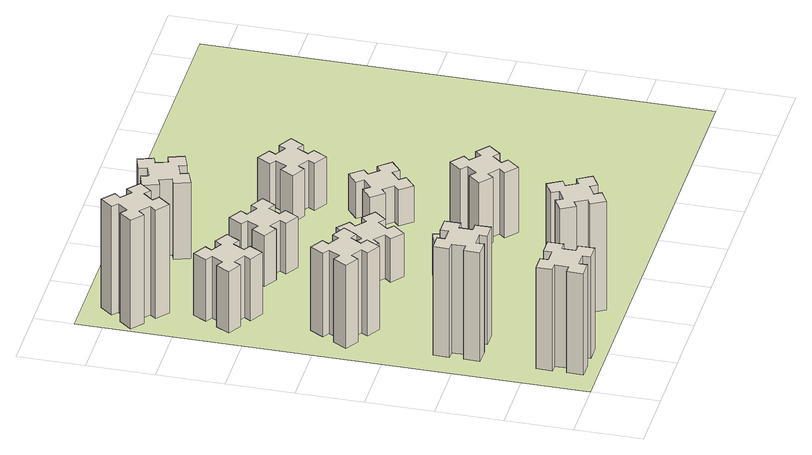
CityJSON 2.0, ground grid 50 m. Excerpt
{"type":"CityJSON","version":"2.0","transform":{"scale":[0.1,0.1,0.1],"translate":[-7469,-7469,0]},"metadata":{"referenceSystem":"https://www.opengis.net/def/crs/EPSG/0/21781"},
"CityObjects":{
"building1":{"type":"Building","attributes":{"class":"1000","function":"1000","usage":"1000","yearOfConstruction":2016,"roofType":"1000","measuredHeight":84,"storeysAboveGround":30,"storeysBelowGround":0},"geometry":[{"type":"Solid","lod":"1","boundaries":[[[[0,1,2,3,4,5,6,7,8,9,10,11,12,13,14,15,16,17,18,19]],[[17,16,20,21]],[[16,15,22,20]],[[15,14,23,22]],[[14,13,24,23]],[[13,12,25,24]],[[12,11,26,25]],[[11,10,27,26]],[[10,9,28,27]],[[9,8,29,28]],[[8,7,30,29]],[[7,6,31,30]],[[6,5,32,31]],[[5,4,33,32]],[[4,3,34,33]],[[3,2,35,34]],[[2,1,36,35]],[[1,0,37,36]],[[0,19,38,37]],[[19,18,39,38]],[[18,17,21,39]],[[24,25,26,27,28,29,30,31,32,33,34,35,36,37,38,39,21,20,22,23]]]]}]},
"building2":{"type":"Building","attributes":{"class":"1000","function":"1000","usage":"1000","yearOfConstruction":2016,"roofType":"1000","measuredHeight":90,"storeysAboveGround":30,"storeysBelowGround":0},"geometry":[{"type":"Solid","lod":"1","boundaries":[[[[40,41,42,43,44,45,46,47,48,49,50,51,52,53,54,55,56,57,58,59]],[[57,56,60,61]],[[56,55,62,60]],[[55,54,63,62]],[[54,53,64,63]],[[53,52,65,64]],[[52,51,66,65]],[[51,50,67,66]],[[50,49,68,67]],[[49,48,69,68]],[[48,47,70,69]],[[47,46,71,70]],[[46,45,72,71]],[[45,44,73,72]],[[44,43,74,73]],[[43,42,75,74]],[[42,41,76,75]],[[41,40,77,76]],[[40,59,78,77]],[[59,58,79,78]],[[58,57,61,79]],[[64,65,66,67,68,69,70,71,72,73,74,75,76,77,78,79,61,60,62,63]]]]}]},
"building3":{"type":"Building","attributes":{"class":"1000","function":"1000","usage":"1000","yearOfConstruction":2016,"roofType":"1000","measuredHeight":69,"storeysAboveGround":30,"storeysBelowGround":0},"geometry":[{"type":"Solid","lod":"1","boundaries":[[[[80,81,82,83,84,85,86,87,88,89,90,91,92,93,94,95,96,97,98,99]],[[97,96,100,101]],[[96,95,102,100]],[[95,94,103,102]],[[94,93,104,103]],[[93,92,105,104]],[[92,91,106,105]],[[91,90,107,106]],[[90,89,108,107]],[[89,88,109,108]],[[88,87,110,109]],[[87,86,111,110]],[[86,85,112,111]],[[85,84,113,112]],[[84,83,114,113]],[[83,82,115,114]],[[82,81,116,115]],[[81,80,117,116]],[[80,99,118,117]],[[99,98,119,118]],[[98,97,101,119]],[[104,105,106,107,108,109,110,111,112,113,114,115,116,117,118,119,101,100,102,103]]]]}]},
"building4":{"type":"Building","attributes":{"class":"1000","function":"1000","usage":"1000","yearOfConstruction":2016,"roofType":"1000","measuredHeight":51,"storeysAboveGround":30,"storeysBelowGround":0},"geometry":[{"type":"Solid","lod":"1","boundaries":[[[[120,121,122,123,124,125,126,127,128,129,130,131,132,133,134,135,136,137,138,139]],[[137,136,140,141]],[[136,135,142,140]],[[135,134,143,142]],[[134,133,144,143]],[[133,132,145,144]],[[132,131,146,145]],[[131,130,147,146]],[[130,129,148,147]],[[129,128,149,148]],[[128,127,150,149]],[[127,126,151,150]],[[126,125,152,151]],[[125,124,153,152]],[[124,123,154,153]],[[123,122,155,154]],[[122,121,156,155]],[[121,120,157,156]],[[120,139,158,157]],[[139,138,159,158]],[[138,137,141,159]],[[144,145,146,147,148,149,150,151,152,153,154,155,156,157,158,159,141,140,142,143]]]]}]},
"building5":{"type":"Building","attributes":{"class":"1000","function":"1000","usage":"1000","yearOfConstruction":2016,"roofType":"1000","measuredHeight":90,"storeysAboveGround":30,"storeysBelowGround":0},"geometry":[{"type":"Solid","lod":"1","boundaries":[[[[160,161,162,163,164,165,166,167,168,169,170,171,172,173,174,175,176,177,178,179]],[[177,176,180,181]],[[176,175,182,180]],[[175,174,183,182]],[[174,173,184,183]],[[173,172,185,184]],[[172,171,186,185]],[[171,170,187,186]],[[170,169,188,187]],[[169,168,189,188]],[[168,167,190,189]],[[167,166,191,190]],[[166,165,192,191]],[[165,164,193,192]],[[164,163,194,193]],[[163,162,195,194]],[[162,161,196,195]],[[161,160,197,196]],[[160,179,198,197]],[[179,178,199,198]],[[178,177,181,199]],[[184,185,186,187,188,189,190,191,192,193,194,195,196,197,198,199,181,180,182,183]]]]}]},
"building6":{"type":"Building","attributes":{"class":"1000","function":"1000","usage":"1000","yearOfConstruction":2016,"roofType":"1000","measuredHeight":90,"storeysAboveGround":30,"storeysBelowGround":0},"geometry":[{"type":"Solid","lod":"1","boundaries":[[[[200,201,202,203,204,205,206,207,208,209,210,211,212,213,214,215,216,217,218,219]],[[217,216,220,221]],[[216,215,222,220]],[[215,214,223,222]],[[214,213,224,223]],[[213,212,225,224]],[[212,211,226,225]],[[211,210,227,226]],[[210,209,228,227]],[[209,208,229,228]],[[208,207,230,229]],[[207,206,231,230]],[[206,205,232,231]],[[205,204,233,232]],[[204,203,234,233]],[[203,202,235,234]],[[202,201,236,235]],[[201,200,237,236]],[[200,219,238,237]],[[219,218,239,238]],[[218,217,221,239]],[[224,225,226,227,228,229,230,231,232,233,234,235,236,237,238,239,221,220,222,223]]]]}]},
"building7":{"type":"Building","attributes":{"class":"1000","function":"1000","usage":"1000","yearOfConstruction":2016,"roofType":"1000","measuredHeight":33,"storeysAboveGround":30,"storeysBelowGround":0},"geometry":[{"type":"Solid","lod":"1","boundaries":[[[[240,241,242,243,244,245,246,247,248,249,250,251,252,253,254,255,256,257,258,259]],[[257,256,260,261]],[[256,255,262,260]],[[255,254,263,262]],[[254,253,264,263]],[[253,252,265,264]],[[252,251,266,265]],[[251,250,267,266]],[[250,249,268,267]],[[249,248,269,268]],[[248,247,270,269]],[[247,246,271,270]],[[246,245,272,271]],[[245,244,273,272]],[[244,243,274,273]],[[243,242,275,274]],[[242,241,276,275]],[[241,240,277,276]],[[240,259,278,277]],[[259,258,279,278]],[[258,257,261,279]],[[264,265,266,267,268,269,270,271,272,273,274,275,276,277,278,279,261,260,262,263]]]]}]},
"building8":{"type":"Building","attributes":{"class":"1000","function":"1000","usage":"1000","yearOfConstruction":2016,"roofType":"1000","measuredHeight":36,"storeysAboveGround":30,"storeysBelowGround":0},"geometry":[{"type":"Solid","lod":"1","boundaries":[[[[280,281,282,283,284,285,286,287,288,289,290,291,292,293,294,295,296,297,298,299]],[[297,296,300,301]],[[296,295,302,300]],[[295,294,303,302]],[[294,293,304,303]],[[293,292,305,304]],[[292,291,306,305]],[[291,290,307,306]],[[290,289,308,307]],[[289,288,309,308]],[[288,287,310,309]],[[287,286,311,310]],[[286,285,312,311]],[[285,284,313,312]],[[284,283,314,313]],[[283,282,315,314]],[[282,281,316,315]],[[281,280,317,316]],[[280,299,318,317]],[[299,298,319,318]],[[298,297,301,319]],[[304,305,306,307,308,309,310,311,312,313,314,315,316,317,318,319,301,300,302,303]]]]}]},
"building9":{"type":"Building","attributes":{"class":"1000","function":"1000","usage":"1000","yearOfConstruction":2016,"roofType":"1000","measuredHeight":42,"storeysAboveGround":30,"storeysBelowGround":0},"geometry":[{"type":"Solid","lod":"1","boundaries":[[[[320,321,322,323,324,325,326,327,328,329,330,331,332,333,334,335,336,337,338,339]],[[337,336,340,341]],[[336,335,342,340]],[[335,334,343,342]],[[334,333,344,343]],[[333,332,345,344]],[[332,331,346,345]],[[331,330,347,346]],[[330,329,348,347]],[[329,328,349,348]],[[328,327,350,349]],[[327,326,351,350]],[[326,325,352,351]],[[325,324,353,352]],[[324,323,354,353]],[[323,322,355,354]],[[322,321,356,355]],[[321,320,357,356]],[[320,339,358,357]],[[339,338,359,358]],[[338,337,341,359]],[[344,345,346,347,348,349,350,351,352,353,354,355,356,357,358,359,341,340,342,343]]]]}]},
"building10":{"type":"Building","attributes":{"class":"1000","function":"1000","usage":"1000","yearOfConstruction":2016,"roofType":"1000","measuredHeight":63,"storeysAboveGround":30,"storeysBelowGround":0},"geometry":[{"type":"Solid","lod":"1","boundaries":[[[[360,361,362,363,364,365,366,367,368,369,370,371,372,373,374,375,376,377,378,379]],[[377,376,380,381]],[[376,375,382,380]],[[375,374,383,382]],[[374,373,384,383]],[[373,372,385,384]],[[372,371,386,385]],[[371,370,387,386]],[[370,369,388,387]],[[369,368,389,388]],[[368,367,390,389]],[[367,366,391,390]],[[366,365,392,391]],[[365,364,393,392]],[[364,363,394,393]],[[363,362,395,394]],[[362,361,396,395]],[[361,360,397,396]],[[360,379,398,397]],[[379,378,399,398]],[[378,377,381,399]],[[384,385,386,387,388,389,390,391,392,393,394,395,396,397,398,399,381,380,382,383]]]]}]},
"building11":{"type":"Building","attributes":{"class":"1000","function":"1000","usage":"1000","yearOfConstruction":2016,"roofType":"1000","measuredHeight":54,"storeysAboveGround":30,"storeysBelowGround":0},"geometry":[{"type":"Solid","lod":"1","boundaries":[[[[400,401,402,403,404,405,406,407,408,409,410,411,412,413,414,415,416,417,418,419]],[[417,416,420,421]],[[416,415,422,420]],[[415,414,423,422]],[[414,413,424,423]],[[413,412,425,424]],[[412,411,426,425]],[[411,410,427,426]],[[410,409,428,427]],[[409,408,429,428]],[[408,407,430,429]],[[407,406,431,430]],[[406,405,432,431]],[[405,404,433,432]],[[404,403,434,433]],[[403,402,435,434]],[[402,401,436,435]],[[401,400,437,436]],[[400,419,438,437]],[[419,418,439,438]],[[418,417,421,439]],[[424,425,426,427,428,429,430,431,432,433,434,435,436,437,438,439,421,420,422,423]]]]}]},
"building12":{"type":"Building","attributes":{"class":"1000","function":"1000","usage":"1000","yearOfConstruction":2016,"roofType":"1000","measuredHeight":30,"storeysAboveGround":30,"storeysBelowGround":0},"geometry":[{"type":"Solid","lod":"1","boundaries":[[[[440,441,442,443,444,445,446,447,448,449,450,451,452,453,454,455,456,457,458,459]],[[457,456,460,461]],[[456,455,462,460]],[[455,454,463,462]],[[454,453,464,463]],[[453,452,465,464]],[[452,451,466,465]],[[451,450,467,466]],[[450,449,468,467]],[[449,448,469,468]],[[448,447,470,469]],[[447,446,471,470]],[[446,445,472,471]],[[445,444,473,472]],[[444,443,474,473]],[[443,442,475,474]],[[442,441,476,475]],[[441,440,477,476]],[[440,459,478,477]],[[459,458,479,478]],[[458,457,461,479]],[[464,465,466,467,468,469,470,471,472,473,474,475,476,477,478,479,461,460,462,463]]]]}]},
"building13":{"type":"Building","attributes":{"class":"1000","function":"1000","usage":"1000","yearOfConstruction":2016,"roofType":"1000","measuredHeight":39,"storeysAboveGround":30,"storeysBelowGround":0},"geometry":[{"type":"Solid","lod":"1","boundaries":[[[[480,481,482,483,484,485,486,487,488,489,490,491,492,493,494,495,496,497,498,499]],[[497,496,500,501]],[[496,495,502,500]],[[495,494,503,502]],[[494,493,504,503]],[[493,492,505,504]],[[492,491,506,505]],[[491,490,507,506]],[[490,489,508,507]],[[489,488,509,508]],[[488,487,510,509]],[[487,486,511,510]],[[486,485,512,511]],[[485,484,513,512]],[[484,483,514,513]],[[483,482,515,514]],[[482,481,516,515]],[[481,480,517,516]],[[480,499,518,517]],[[499,498,519,518]],[[498,497,501,519]],[[504,505,506,507,508,509,510,511,512,513,514,515,516,517,518,519,501,500,502,503]]]]}]},
"landuse1":{"type":"LandUse","attributes":{"name":"plot1","function":"1010"},"geometry":[{"type":"MultiSurface","lod":"1","boundaries":[[[520,521,522,523]]]}]}
},
"vertices":[
[265,325,0],[265,225,0],[205,225,0],[205,105,0],[325,105,0],[325,165,0],[425,165,0],[425,105,0],[545,105,0],[545,225,0],[485,225,0],[485,325,0],[545,325,0],[545,445,0],[425,445,0],[425,385,0],[325,385,0],[325,445,0],[205,445,0],[205,325,0],[325,385,840],[325,445,840],[425,385,840],[425,445,840],[545,445,840],[545,325,840],[485,325,840],[485,225,840],[545,225,840],[545,105,840],[425,105,840],[425,165,840],[325,165,840],[325,105,840],[205,105,840],[205,225,840],[265,225,840],[265,325,840],[205,325,840],[205,445,840],
[265,1065,0],[265,965,0],[205,965,0],[205,845,0],[325,845,0],[325,905,0],[425,905,0],[425,845,0],[545,845,0],[545,965,0],[485,965,0],[485,1065,0],[545,1065,0],[545,1185,0],[425,1185,0],[425,1125,0],[325,1125,0],[325,1185,0],[205,1185,0],[205,1065,0],[325,1125,900],[325,1185,900],[425,1125,900],[425,1185,900],[545,1185,900],[545,1065,900],[485,1065,900],[485,965,900],[545,965,900],[545,845,900],[425,845,900],[425,905,900],[325,905,900],[325,845,900],[205,845,900],[205,965,900],[265,965,900],[265,1065,900],[205,1065,900],[205,1185,900],
[474,1926,0],[387,1976,0],[417,2028,0],[313,2088,0],[253,1984,0],[305,1954,0],[255,1867,0],[203,1897,0],[143,1793,0],[247,1733,0],[277,1785,0],[364,1735,0],[334,1683,0],[438,1623,0],[498,1727,0],[446,1757,0],[496,1844,0],[548,1814,0],[608,1918,0],[504,1978,0],[496,1844,690],[548,1814,690],[446,1757,690],[498,1727,690],[438,1623,690],[334,1683,690],[364,1735,690],[277,1785,690],[247,1733,690],[143,1793,690],[203,1897,690],[255,1867,690],[305,1954,690],[253,1984,690],[313,2088,690],[417,2028,690],[387,1976,690],[474,1926,690],[504,1978,690],[608,1918,690],
[446,2597,0],[496,2684,0],[548,2654,0],[608,2758,0],[504,2818,0],[474,2766,0],[387,2816,0],[417,2868,0],[313,2928,0],[253,2824,0],[305,2794,0],[255,2707,0],[203,2737,0],[143,2633,0],[247,2573,0],[277,2625,0],[364,2575,0],[334,2523,0],[438,2463,0],[498,2567,0],[364,2575,510],[334,2523,510],[277,2625,510],[247,2573,510],[143,2633,510],[203,2737,510],[255,2707,510],[305,2794,510],[253,2824,510],[313,2928,510],[417,2868,510],[387,2816,510],[474,2766,510],[504,2818,510],[608,2758,510],[548,2654,510],[496,2684,510],[446,2597,510],[498,2567,510],[438,2463,510],
[1127,255,0],[1214,305,0],[1244,253,0],[1348,313,0],[1288,417,0],[1236,387,0],[1186,474,0],[1238,504,0],[1178,608,0],[1074,548,0],[1104,496,0],[1017,446,0],[987,498,0],[883,438,0],[943,334,0],[995,364,0],[1045,277,0],[993,247,0],[1053,143,0],[1157,203,0],[1045,277,900],[993,247,900],[995,364,900],[943,334,900],[883,438,900],[987,498,900],[1017,446,900],[1104,496,900],[1074,548,900],[1178,608,900],[1238,504,900],[1186,474,900],[1236,387,900],[1288,417,900],[1348,313,900],[1244,253,900],[1214,305,900],[1127,255,900],[1157,203,900],[1053,143,900],
[384,3387,0],[308,3452,0],[346,3498,0],[254,3575,0],[177,3483,0],[223,3444,0],[159,3368,0],[113,3406,0],[36,3314,0],[128,3237,0],[166,3283,0],[243,3219,0],[204,3173,0],[296,3096,0],[373,3188,0],[327,3226,0],[392,3303,0],[438,3264,0],[515,3356,0],[423,3433,0],[392,3303,900],[438,3264,900],[327,3226,900],[373,3188,900],[296,3096,900],[204,3173,900],[243,3219,900],[166,3283,900],[128,3237,900],[36,3314,900],[113,3406,900],[159,3368,900],[223,3444,900],[177,3483,900],[254,3575,900],[346,3498,900],[308,3452,900],[384,3387,900],[423,3433,900],[515,3356,900],
[1125,1336,0],[1031,1302,0],[1010,1358,0],[897,1317,0],[939,1204,0],[995,1225,0],[1029,1131,0],[973,1110,0],[1014,997,0],[1127,1039,0],[1106,1095,0],[1200,1129,0],[1220,1073,0],[1333,1114,0],[1292,1227,0],[1236,1206,0],[1202,1300,0],[1258,1320,0],[1217,1433,0],[1104,1392,0],[1202,1300,330],[1258,1320,330],[1236,1206,330],[1292,1227,330],[1333,1114,330],[1220,1073,330],[1200,1129,330],[1106,1095,330],[1127,1039,330],[1014,997,330],[973,1110,330],[1029,1131,330],[995,1225,330],[939,1204,330],[897,1317,330],[1010,1358,330],[1031,1302,330],[1125,1336,330],[1104,1392,330],[1217,1433,330],
[1063,1964,0],[999,1888,0],[953,1926,0],[876,1834,0],[968,1757,0],[1006,1803,0],[1083,1739,0],[1044,1693,0],[1136,1616,0],[1213,1708,0],[1167,1746,0],[1232,1823,0],[1278,1784,0],[1355,1876,0],[1263,1953,0],[1224,1907,0],[1148,1972,0],[1186,2018,0],[1094,2095,0],[1017,2003,0],[1148,1972,360],[1186,2018,360],[1224,1907,360],[1263,1953,360],[1355,1876,360],[1278,1784,360],[1232,1823,360],[1167,1746,360],[1213,1708,360],[1136,1616,360],[1044,1693,360],[1083,1739,360],[1006,1803,360],[968,1757,360],[876,1834,360],[953,1926,360],[999,1888,360],[1063,1964,360],[1017,2003,360],[1094,2095,360],
[1114,2666,0],[1027,2716,0],[1057,2768,0],[953,2828,0],[893,2724,0],[945,2694,0],[895,2607,0],[843,2637,0],[783,2533,0],[887,2473,0],[917,2525,0],[1004,2475,0],[974,2423,0],[1078,2363,0],[1138,2467,0],[1086,2497,0],[1136,2584,0],[1188,2554,0],[1248,2658,0],[1144,2718,0],[1136,2584,420],[1188,2554,420],[1086,2497,420],[1138,2467,420],[1078,2363,420],[974,2423,420],[1004,2475,420],[917,2525,420],[887,2473,420],[783,2533,420],[843,2637,420],[895,2607,420],[945,2694,420],[893,2724,420],[953,2828,420],[1057,2768,420],[1027,2716,420],[1114,2666,420],[1144,2718,420],[1248,2658,420],
[1125,3456,0],[1031,3422,0],[1010,3478,0],[897,3437,0],[939,3324,0],[995,3345,0],[1029,3251,0],[973,3230,0],[1014,3117,0],[1127,3159,0],[1106,3215,0],[1200,3249,0],[1220,3193,0],[1333,3234,0],[1292,3347,0],[1236,3326,0],[1202,3420,0],[1258,3440,0],[1217,3553,0],[1104,3512,0],[1202,3420,630],[1258,3440,630],[1236,3326,630],[1292,3347,630],[1333,3234,630],[1220,3193,630],[1200,3249,630],[1106,3215,630],[1127,3159,630],[1014,3117,630],[973,3230,630],[1029,3251,630],[995,3345,630],[939,3324,630],[897,3437,630],[1010,3478,630],[1031,3422,630],[1125,3456,630],[1104,3512,630],[1217,3553,630],
[1746,1163,0],[1823,1099,0],[1784,1053,0],[1876,976,0],[1953,1068,0],[1907,1106,0],[1972,1183,0],[2018,1144,0],[2095,1236,0],[2003,1313,0],[1964,1267,0],[1888,1332,0],[1926,1378,0],[1834,1455,0],[1757,1363,0],[1803,1324,0],[1739,1248,0],[1693,1286,0],[1616,1194,0],[1708,1117,0],[1739,1248,540],[1693,1286,540],[1803,1324,540],[1757,1363,540],[1834,1455,540],[1926,1378,540],[1888,1332,540],[1964,1267,540],[2003,1313,540],[2095,1236,540],[2018,1144,540],[1972,1183,540],[1907,1106,540],[1953,1068,540],[1876,976,540],[1784,1053,540],[1823,1099,540],[1746,1163,540],[1708,1117,540],[1616,1194,540],
[1972,1988,0],[1907,2064,0],[1953,2103,0],[1876,2195,0],[1784,2118,0],[1823,2072,0],[1746,2007,0],[1708,2053,0],[1616,1976,0],[1693,1884,0],[1739,1923,0],[1803,1846,0],[1757,1808,0],[1834,1716,0],[1926,1793,0],[1888,1839,0],[1964,1903,0],[2003,1857,0],[2095,1934,0],[2018,2026,0],[1964,1903,300],[2003,1857,300],[1888,1839,300],[1926,1793,300],[1834,1716,300],[1757,1808,300],[1803,1846,300],[1739,1923,300],[1693,1884,300],[1616,1976,300],[1708,2053,300],[1746,2007,300],[1823,2072,300],[1784,2118,300],[1876,2195,300],[1953,2103,300],[1907,2064,300],[1972,1988,300],[2018,2026,300],[2095,1934,300],
[1926,2497,0],[1976,2584,0],[2028,2554,0],[2088,2658,0],[1984,2718,0],[1954,2666,0],[1867,2716,0],[1897,2768,0],[1793,2828,0],[1733,2724,0],[1785,2694,0],[1735,2607,0],[1683,2637,0],[1623,2533,0],[1727,2473,0],[1757,2525,0],[1844,2475,0],[1814,2423,0],[1918,2363,0],[1978,2467,0],[1844,2475,390],[1814,2423,390],[1757,2525,390],[1727,2473,390],[1623,2533,390],[1683,2637,390],[1735,2607,390],[1785,2694,390],[1733,2724,390],[1793,2828,390],[1897,2768,390],[1867,2716,390],[1954,2666,390],[1984,2718,390],[2088,2658,390],[2028,2554,390],[1976,2584,390],[1926,2497,390],[1978,2467,390],[1918,2363,390],
[5,3705,0],[3705,3705,0],[3705,5,0],[5,5,0]
]}
